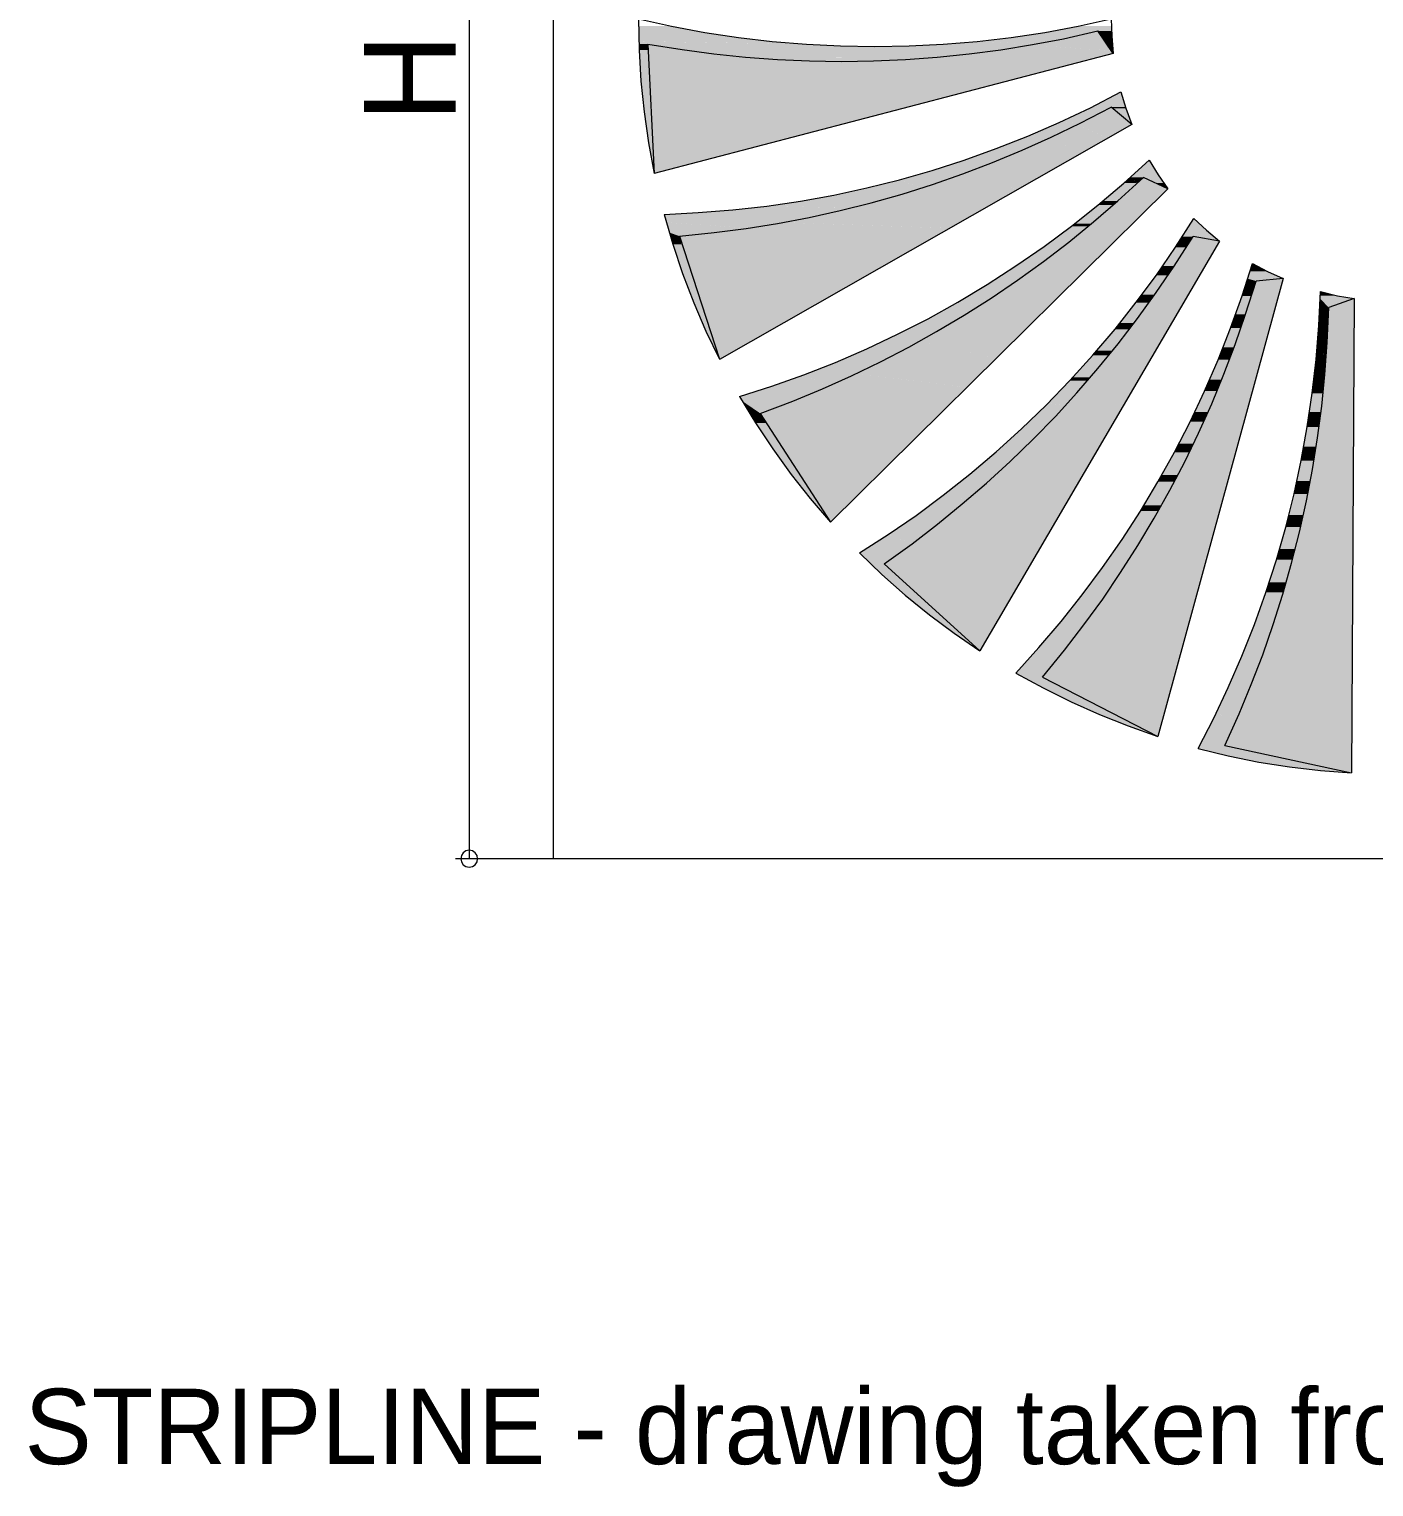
# Model space of a CAD drawing. Extents: x 0 to 244, y -13 to 257.
# Drawn here: x 0.2 to 71.6, y -13.2 to 64.2 of the extents above; entities that cross this region are included whole.
import ezdxf

# ---------------------------------------------------------------- set-up
doc = ezdxf.new("R2010")
doc.units = 0
for name, color, linetype in [('FILL', 8, 'Continuous'), ('GEOMETRY', 7, 'Continuous'), ('NOTE', 1, 'Continuous'), ('TEXT', 7, 'Continuous')]:
    doc.layers.add(name, color=color, linetype=linetype)

msp = doc.modelspace()

# ---------------------------------------------------------------- hatches: boundary and pattern name
at = {"layer": 'FILL'}
for points in [[(32.581, 64.338), (36.117, 64.004), (34.34, 64.338)], [(32.597, 64.004), (36.118, 64.004), (32.582, 64.338)], [(54.5, 64.084), (57.69, 64.084), (55.914, 64.338)], [(55.914, 64.338), (57.69, 64.084), (57.69, 64.338)], [(32.597, 63.733), (37.911, 63.733), (32.597, 64.004)], [(32.597, 64.004), (37.911, 63.733), (36.118, 64.004)], [(32.597, 63.528), (39.702, 63.528), (32.597, 63.734)], [(32.597, 63.734), (39.702, 63.528), (37.911, 63.734)], [(32.597, 63.528), (41.416, 63.386), (39.702, 63.528)], [(32.597, 63.385), (41.416, 63.385), (32.597, 63.527)], [(48.744, 63.385), (53.629, 63.385), (50.536, 63.527)], [(50.535, 63.528), (53.628, 63.386), (54.406, 63.528)], [(50.536, 63.527), (54.407, 63.527), (51.773, 63.671)], [(51.773, 63.672), (55.153, 63.672), (52.344, 63.734)], [(51.773, 63.671), (54.407, 63.527), (55.153, 63.671)], [(52.344, 63.733), (55.453, 63.733), (54.137, 64.004)], [(52.344, 63.734), (55.153, 63.672), (55.453, 63.734)], [(53.343, 63.338), (57.485, 63.338), (55.152, 63.671)], [(54.136, 64.004), (56.659, 64.004), (54.5, 64.084)], [(54.136, 64.004), (55.452, 63.733), (56.658, 64.004)], [(54.5, 64.084), (56.659, 64.004), (56.96, 64.084)], [(55.152, 63.671), (57.246, 63.671), (56.96, 64.084)], [(55.152, 63.671), (57.485, 63.338), (57.246, 63.671)], [(57.151, 63.813), (57.706, 63.813), (56.96, 64.084)], [(56.96, 64.084), (57.706, 63.813), (57.69, 64.084)], [(57.69, 63.037), (57.767, 63.037), (57.151, 63.813)], [(57.151, 63.813), (57.767, 63.037), (57.705, 63.813)], [(32.614, 63.068), (33.087, 63.068), (32.597, 63.387)], [(32.597, 63.386), (33.074, 63.386)], [(32.597, 63.386), (33.074, 63.386)], [(32.597, 63.386), (33.088, 63.067), (33.074, 63.386)], [(32.708, 61.419), (33.182, 61.419), (32.613, 63.068)], [(32.613, 63.068), (33.183, 61.419), (33.088, 63.068)], [(33.088, 63.338), (33.453, 63.338), (33.073, 63.387)], [(33.073, 63.386), (41.511, 63.386)], [(33.073, 63.386), (41.511, 63.386)], [(33.087, 63.1), (34.911, 63.1), (33.087, 63.338)], [(33.087, 63.338), (34.911, 63.1), (33.452, 63.338)], [(33.103, 62.845), (36.736, 62.845), (33.087, 63.1)], [(33.087, 63.1), (36.737, 62.845), (34.911, 63.1)], [(33.103, 62.846), (38.591, 62.671), (36.737, 62.846)], [(33.121, 62.672), (38.592, 62.672), (33.104, 62.847)], [(33.674, 63.289), (43.319, 63.289), (33.136, 63.386)], [(33.136, 63.386), (43.32, 63.289), (41.51, 63.386)], [(33.866, 63.259), (45.127, 63.259), (33.675, 63.29)], [(33.675, 63.289), (45.127, 63.258), (43.319, 63.289)], [(34.911, 63.1), (51.835, 63.1), (33.865, 63.258)], [(33.866, 63.258), (51.836, 63.1), (52.916, 63.258)], [(35.292, 63.037), (51.519, 63.037), (34.911, 63.1)], [(34.911, 63.1), (51.52, 63.037), (51.835, 63.1)], [(35.291, 63.036), (49.996, 62.846), (51.52, 63.036)], [(36.737, 62.846), (49.997, 62.846), (35.292, 63.036)], [(37.149, 62.814), (49.679, 62.814), (36.737, 62.846)], [(36.737, 62.846), (49.679, 62.814), (49.998, 62.846)], [(38.591, 62.672), (48.14, 62.672), (37.149, 62.814)], [(37.149, 62.814), (48.14, 62.672), (49.679, 62.814)], [(45.126, 63.259), (52.915, 63.259), (46.935, 63.29)], [(46.935, 63.289), (53.104, 63.289), (47.665, 63.338)], [(46.935, 63.289), (52.915, 63.258), (53.104, 63.289)], [(47.665, 63.338), (53.343, 63.338), (48.743, 63.387)], [(47.665, 63.338), (53.105, 63.289), (53.343, 63.338)], [(47.825, 62.639), (56.801, 62.639), (49.68, 62.814)], [(48.744, 63.386), (53.344, 63.337), (53.629, 63.386)], [(49.679, 62.814), (57.468, 62.814), (50.362, 62.894)], [(49.68, 62.814), (56.801, 62.639), (57.468, 62.814)], [(50.362, 62.893), (57.785, 62.893), (51.519, 63.036)], [(50.362, 62.894), (57.467, 62.814), (57.785, 62.894)], [(51.519, 63.036), (57.69, 63.036), (53.343, 63.337)], [(51.519, 63.036), (57.785, 62.893), (57.69, 63.036)], [(53.344, 63.338), (57.691, 63.037), (57.485, 63.338)], [(57.69, 63.036), (57.785, 62.893), (57.767, 63.036)], [(33.12, 62.544), (40.432, 62.544), (33.12, 62.672)], [(33.12, 62.672), (40.432, 62.544), (38.592, 62.672)], [(33.12, 62.481), (42.289, 62.481), (33.12, 62.544)], [(33.12, 62.544), (42.289, 62.481), (40.432, 62.544)], [(33.12, 62.481), (56.166, 62.481), (33.421, 56.518)], [(33.12, 62.481), (44.128, 62.481)], [(33.12, 62.481), (44.128, 62.481)], [(38.592, 62.672), (47.824, 62.641), (48.141, 62.672)], [(39.004, 62.64), (47.824, 62.64), (38.592, 62.671)], [(40.433, 62.544), (46.269, 62.544), (39.004, 62.64)], [(39.004, 62.64), (46.269, 62.544), (47.824, 62.64)], [(40.923, 62.528), (45.984, 62.528), (40.432, 62.544)], [(40.432, 62.544), (45.984, 62.528), (46.268, 62.544)], [(40.923, 62.529), (44.332, 62.481), (45.984, 62.529)], [(42.289, 62.481), (44.333, 62.481), (40.924, 62.529)], [(42.289, 62.481), (44.128, 62.481), (44.333, 62.481)], [(44.128, 62.481), (44.333, 62.481), (56.166, 62.481)], [(44.333, 62.481), (56.199, 62.481), (45.984, 62.529)], [(44.333, 62.481), (56.166, 62.481), (56.199, 62.481)], [(45.984, 62.529), (56.374, 62.529), (47.824, 62.641)], [(45.984, 62.529), (56.199, 62.481), (56.374, 62.529)], [(47.824, 62.64), (56.374, 62.528), (56.802, 62.64)], [(32.882, 59.785), (33.263, 59.785), (32.707, 61.418)], [(32.707, 61.418), (33.262, 59.785), (33.183, 61.418)], [(56.627, 60.037), (58.434, 60.037), (58.18, 60.847)], [(32.881, 59.785), (33.342, 58.15), (33.263, 59.785)], [(33.12, 58.149), (33.342, 58.149), (32.882, 59.784)], [(54.945, 59.244), (56.134, 59.244), (56.579, 60.007)], [(56.026, 59.183), (58.688, 59.183), (57.674, 60.037)], [(56.58, 60.007), (56.135, 59.244), (57.625, 60.007)], [(56.58, 60.008), (57.625, 60.008), (56.627, 60.038)], [(56.627, 60.037), (57.625, 60.007), (57.674, 60.037)], [(57.69, 60.008), (58.434, 60.008), (57.673, 60.038)], [(57.673, 60.037), (58.434, 60.007), (58.434, 60.037)], [(57.69, 60.007), (58.451, 59.976), (58.433, 60.007)], [(57.752, 59.976), (58.452, 59.976), (57.691, 60.007)], [(58.689, 59.182), (58.737, 59.182), (57.753, 59.975)], [(57.753, 59.975), (58.737, 59.182), (58.452, 59.975)], [(53.28, 58.516), (54.644, 58.516), (54.819, 59.183)], [(54.36, 58.372), (57.485, 58.372), (55.881, 59.117)], [(54.819, 59.182), (54.644, 58.515), (56.025, 59.182)], [(54.819, 59.182), (56.025, 59.182), (54.947, 59.244)], [(54.946, 59.245), (56.024, 59.183), (56.134, 59.245)], [(55.88, 59.118), (58.767, 59.118), (56.026, 59.183)], [(55.881, 59.118), (57.485, 58.373), (58.768, 59.118)], [(56.026, 59.182), (58.767, 59.117), (58.688, 59.182)], [(58.689, 59.182), (58.767, 59.117), (58.738, 59.182)], [(33.12, 58.149), (33.421, 56.517), (33.342, 58.149)], [(51.598, 57.85), (53.168, 57.85), (52.93, 58.372)], [(52.661, 57.628), (56.151, 57.628), (54.358, 58.372)], [(52.93, 58.372), (54.358, 58.372), (53.279, 58.516)], [(52.93, 58.372), (53.168, 57.85), (54.359, 58.372)], [(53.28, 58.516), (54.359, 58.372), (54.644, 58.516)], [(54.359, 58.372), (56.152, 57.628), (57.485, 58.372)], [(49.902, 57.231), (51.709, 57.231), (50.98, 57.628)], [(50.949, 56.93), (54.929, 56.93), (52.661, 57.628)], [(50.98, 57.628), (52.66, 57.628), (51.598, 57.849)], [(50.98, 57.628), (51.709, 57.231), (52.661, 57.628)], [(51.598, 57.85), (52.66, 57.629), (53.168, 57.85)], [(52.66, 57.628), (54.928, 56.93), (56.15, 57.628)], [(46.792, 56.28), (49.218, 56.28), (48.188, 56.676)], [(48.188, 56.676), (50.297, 56.676), (48.933, 56.93)], [(48.188, 56.676), (49.218, 56.28), (50.297, 56.676)], [(48.933, 56.93), (50.949, 56.93), (49.902, 57.231)], [(48.934, 56.93), (50.297, 56.676), (50.95, 56.93)], [(49.22, 56.28), (53.803, 56.28), (50.949, 56.93)], [(49.902, 57.23), (50.949, 56.929), (51.71, 57.23)], [(50.949, 56.93), (53.803, 56.28), (54.928, 56.93)], [(58.833, 56.453), (60.166, 56.453), (59.688, 57.231)], [(44.461, 55.69), (47.458, 55.69), (44.682, 55.738)], [(44.682, 55.739), (47.601, 55.739), (46.444, 56.184)], [(44.682, 55.738), (47.458, 55.69), (47.602, 55.738)], [(46.444, 56.185), (48.917, 56.185), (46.791, 56.279)], [(46.444, 56.185), (47.6, 55.74), (48.918, 56.185)], [(46.792, 56.279), (48.918, 56.185), (49.22, 56.279)], [(47.457, 55.69), (52.773, 55.69), (49.219, 56.279)], [(49.22, 56.279), (52.774, 55.69), (53.803, 56.279)], [(57.229, 55.058), (58.024, 55.058), (58.34, 56.01)], [(58.339, 56.01), (58.023, 55.058), (59.052, 56.01)], [(58.339, 56.01), (59.052, 56.01), (58.688, 56.311)], [(58.687, 56.311), (60.259, 56.311), (58.832, 56.453)], [(58.689, 56.311), (59.053, 56.01), (59.387, 56.311)], [(58.72, 55.708), (60.687, 55.708), (59.386, 56.311)], [(58.832, 56.453), (60.259, 56.311), (60.165, 56.453)], [(60.037, 56.01), (60.482, 56.01), (59.386, 56.311)], [(59.386, 56.311), (60.481, 56.01), (60.258, 56.311)], [(60.037, 56.01), (60.687, 55.708), (60.481, 56.01)], [(39.353, 54.787), (44.222, 54.787), (41.144, 55.043)], [(41.144, 55.042), (45.207, 55.042), (41.828, 55.169)], [(41.144, 55.042), (44.222, 54.786), (45.207, 55.042)], [(41.828, 55.169), (45.682, 55.169), (42.922, 55.358)], [(41.828, 55.169), (45.207, 55.042), (45.682, 55.169)], [(42.922, 55.358), (46.349, 55.358), (44.461, 55.69)], [(42.922, 55.358), (45.682, 55.169), (46.349, 55.358)], [(43.89, 54.691), (51.012, 54.691), (45.681, 55.169)], [(44.461, 55.69), (46.349, 55.358), (47.458, 55.69)], [(45.681, 55.169), (51.012, 54.691), (51.852, 55.169)], [(45.682, 55.169), (51.853, 55.169), (47.458, 55.69)], [(47.457, 55.69), (51.853, 55.169), (52.772, 55.69)], [(58.023, 55.058), (56.627, 53.852), (58.816, 53.852)], [(56.975, 54.835), (57.768, 54.835), (57.228, 55.058)], [(57.228, 55.058), (57.768, 54.835), (58.024, 55.058)], [(58.023, 55.059), (60.036, 55.059), (58.72, 55.709)], [(58.023, 55.058), (60.037, 55.058), (58.816, 53.852)], [(58.72, 55.708), (60.037, 55.059), (60.686, 55.708)], [(33.945, 54.344), (42.399, 54.344), (35.753, 54.438)], [(33.961, 54.281), (42.097, 54.281), (33.945, 54.344)], [(33.945, 54.344), (42.097, 54.281), (42.399, 54.344)], [(34.072, 53.917), (40.274, 53.917), (33.96, 54.281)], [(33.96, 54.28), (40.273, 53.916), (42.098, 54.28)], [(35.753, 54.438), (42.764, 54.438), (37.545, 54.583)], [(35.753, 54.438), (42.399, 54.344), (42.764, 54.438)], [(37.545, 54.583), (43.382, 54.583), (38.592, 54.692)], [(37.545, 54.583), (42.764, 54.438), (43.382, 54.583)], [(38.592, 54.691), (43.89, 54.691), (39.353, 54.787)], [(38.592, 54.691), (43.382, 54.582), (43.891, 54.691)], [(39.353, 54.788), (43.89, 54.692), (44.222, 54.788)], [(40.275, 53.917), (49.649, 53.917), (42.098, 54.281)], [(42.097, 54.281), (50.283, 54.281), (43.89, 54.691)], [(42.097, 54.28), (49.648, 53.916), (50.283, 54.28)], [(43.89, 54.691), (50.284, 54.281), (51.012, 54.691)], [(55.739, 53.852), (56.626, 53.852), (56.975, 54.836)], [(56.975, 54.835), (56.627, 53.852), (57.768, 54.835)], [(34.072, 53.917), (38.45, 53.614), (40.274, 53.917)], [(34.151, 53.613), (38.45, 53.613), (34.072, 53.916)], [(34.23, 53.377), (36.61, 53.377), (34.151, 53.613)], [(34.151, 53.613), (36.61, 53.377), (38.45, 53.613)], [(36.61, 53.377), (48.696, 53.377), (38.45, 53.613)], [(38.45, 53.613), (49.124, 53.613), (40.273, 53.916)], [(38.45, 53.613), (48.696, 53.377), (49.124, 53.613)], [(40.274, 53.917), (49.125, 53.614), (49.648, 53.917)], [(55.547, 53.71), (54.183, 52.693), (55.183, 52.693)], [(55.547, 53.71), (56.452, 53.71), (55.183, 52.693)], [(56.627, 53.852), (55.184, 52.694), (57.642, 52.694)], [(55.548, 53.71), (56.453, 53.71), (55.74, 53.852)], [(55.739, 53.852), (56.453, 53.71), (56.626, 53.852)], [(56.627, 53.852), (58.816, 53.852), (57.642, 52.694)], [(61.45, 53.171), (63.129, 53.171), (61.67, 53.503)], [(61.67, 53.503), (63.129, 53.171), (62.733, 53.503)], [(61.671, 53.503), (62.734, 53.503), (62.068, 54.12)], [(34.278, 53.186), (34.769, 53.186), (34.23, 53.378)], [(34.23, 53.377), (34.769, 53.185), (36.61, 53.377)], [(34.278, 53.186), (34.912, 52.758), (34.769, 53.186)], [(34.405, 52.757), (34.913, 52.757), (34.278, 53.185)], [(34.405, 52.758), (34.927, 51.202), (35.42, 51.202)], [(34.405, 52.758), (34.912, 52.758), (35.42, 51.202)], [(34.769, 53.186), (48.379, 53.186), (36.61, 53.378)], [(34.769, 53.186), (48.378, 53.186), (36.878, 46.651)], [(36.61, 53.377), (48.379, 53.185), (48.696, 53.377)], [(54.103, 52.632), (52.615, 51.6), (53.741, 51.6)], [(55.183, 52.694), (53.707, 51.568), (56.515, 51.568)], [(54.103, 52.632), (55.103, 52.632), (53.741, 51.6)], [(54.103, 52.631), (55.103, 52.631), (54.183, 52.693)], [(54.183, 52.693), (55.103, 52.632), (55.183, 52.693)], [(55.183, 52.694), (57.641, 52.694), (56.515, 51.568)], [(61.862, 52.917), (61.019, 51.6), (62.67, 51.6)], [(61.083, 52.6), (61.655, 52.6), (61.291, 52.918)], [(61.29, 52.918), (61.862, 52.918), (61.449, 53.172)], [(61.29, 52.918), (61.655, 52.6), (61.862, 52.918)], [(61.45, 53.171), (61.862, 52.917), (62.019, 53.171)], [(61.862, 52.918), (63.43, 52.918), (62.02, 53.172)], [(61.862, 52.917), (63.43, 52.917), (62.67, 51.6)], [(62.02, 53.171), (63.43, 52.917), (63.13, 53.171)], [(60.403, 51.6), (61.019, 51.6), (61.082, 52.6)], [(61.083, 52.6), (61.02, 51.6), (61.655, 52.6)], [(35.514, 49.649), (35.911, 49.649), (34.927, 51.202)], [(34.928, 51.202), (35.912, 49.649), (35.419, 51.202)], [(51.09, 50.616), (52.36, 50.616), (52.567, 51.567)], [(53.708, 51.568), (52.202, 50.506), (55.437, 50.506)], [(52.567, 51.568), (52.36, 50.617), (53.708, 51.568)], [(52.567, 51.568), (53.708, 51.568), (52.615, 51.6)], [(52.615, 51.6), (53.709, 51.568), (53.742, 51.6)], [(53.708, 51.568), (56.516, 51.568), (55.437, 50.506)], [(59.291, 50.078), (59.99, 50.078), (60.07, 51.108)], [(61.019, 51.6), (59.99, 50.078), (61.765, 50.078)], [(60.069, 51.108), (59.99, 50.078), (60.686, 51.108)], [(60.069, 51.108), (60.686, 51.108), (60.403, 51.6)], [(60.403, 51.6), (60.686, 51.108), (61.019, 51.6)], [(61.019, 51.6), (62.669, 51.6), (61.765, 50.078)], [(64.907, 50.935), (66.81, 50.935), (65.034, 51.314)], [(65.034, 51.314), (65.969, 51.314), (65.176, 51.742)], [(65.034, 51.314), (66.81, 50.935), (65.969, 51.314)], [(49.536, 49.695), (50.962, 49.695), (50.9, 50.507)], [(52.202, 50.506), (50.646, 49.489), (54.39, 49.489)], [(50.901, 50.506), (50.963, 49.694), (52.202, 50.506)], [(50.902, 50.506), (52.202, 50.506), (51.091, 50.616)], [(51.091, 50.616), (52.202, 50.506), (52.361, 50.616)], [(52.202, 50.506), (55.437, 50.506), (54.39, 49.489)], [(64.621, 50.014), (65.129, 50.014), (64.873, 50.807)], [(65.367, 50.807), (64.81, 49.046), (66.286, 49.046)], [(64.873, 50.807), (65.129, 50.014), (65.366, 50.807)], [(64.874, 50.807), (65.366, 50.807), (64.906, 50.935)], [(64.907, 50.935), (65.367, 50.807), (66.81, 50.935)], [(65.367, 50.807), (66.779, 50.807), (66.809, 50.935)], [(65.367, 50.807), (66.779, 50.807), (66.286, 49.046)], [(36.165, 48.143), (36.404, 48.143), (35.514, 49.649)], [(35.514, 49.649), (36.404, 48.143), (35.911, 49.649)], [(49.172, 49.489), (50.646, 49.489), (49.536, 49.695)], [(49.536, 49.696), (50.647, 49.49), (50.964, 49.696)], [(58.133, 48.571), (58.893, 48.571), (58.991, 49.665)], [(59.99, 50.077), (58.894, 48.57), (60.893, 48.57)], [(58.991, 49.664), (58.894, 48.57), (59.687, 49.664)], [(58.991, 49.664), (59.687, 49.664), (59.291, 50.077)], [(59.291, 50.077), (59.687, 49.664), (59.99, 50.077)], [(59.99, 50.077), (61.765, 50.077), (60.893, 48.57)], [(64.27, 49.046), (64.809, 49.046), (64.621, 50.014)], [(64.621, 50.014), (64.809, 49.046), (65.129, 50.014)], [(68.745, 49.394), (69.22, 49.394), (68.76, 49.887)], [(68.76, 49.886), (70.571, 49.886), (68.777, 50.029)], [(68.76, 49.887), (69.22, 49.394), (70.57, 49.887)], [(68.777, 50.029), (69.681, 50.029), (68.777, 50.251)], [(68.777, 50.029), (70.571, 49.886), (69.681, 50.029)], [(69.22, 49.394), (70.57, 49.394), (70.57, 49.887)], [(47.378, 48.507), (49.076, 48.507), (47.967, 48.809)], [(47.967, 48.808), (49.569, 48.808), (49.172, 49.489)], [(47.967, 48.809), (49.077, 48.507), (49.57, 48.809)], [(49.078, 48.508), (53.408, 48.508), (50.647, 49.49)], [(49.172, 49.489), (49.569, 48.808), (50.646, 49.489)], [(50.646, 49.489), (53.407, 48.507), (54.389, 49.489)], [(64.018, 48.316), (64.556, 48.316), (64.271, 49.046)], [(64.81, 49.046), (64.207, 47.284), (65.81, 47.284)], [(64.271, 49.046), (64.556, 48.316), (64.81, 49.046)], [(64.81, 49.046), (66.286, 49.046), (65.81, 47.284)], [(68.698, 48.443), (69.173, 48.443), (68.747, 49.394)], [(68.746, 49.394), (69.173, 48.443), (69.22, 49.394)], [(69.22, 49.394), (69.141, 47.539), (70.553, 47.539)], [(69.22, 49.394), (70.57, 49.394), (70.553, 47.539)], [(36.166, 48.143), (36.879, 46.651), (36.404, 48.143)], [(45.524, 47.587), (47.474, 47.587), (46.348, 47.983)], [(46.349, 47.983), (48.157, 47.983), (47.379, 48.507)], [(46.349, 47.983), (47.475, 47.587), (48.158, 47.983)], [(47.378, 48.507), (48.157, 47.983), (49.076, 48.507)], [(47.474, 47.587), (52.487, 47.587), (49.077, 48.507)], [(49.077, 48.507), (52.487, 47.587), (53.407, 48.507)], [(56.912, 47.111), (57.753, 47.111), (57.864, 48.237)], [(58.894, 48.571), (57.752, 47.111), (60.037, 47.111)], [(57.864, 48.237), (57.752, 47.111), (58.624, 48.237)], [(57.863, 48.237), (58.624, 48.237), (58.132, 48.571)], [(58.132, 48.571), (58.624, 48.237), (58.894, 48.571)], [(58.894, 48.571), (60.893, 48.571), (60.037, 47.111)], [(63.606, 47.284), (64.207, 47.284), (64.018, 48.315)], [(64.018, 48.316), (64.207, 47.285), (64.556, 48.316)], [(68.634, 47.538), (69.142, 47.538), (68.698, 48.442)], [(68.698, 48.443), (69.142, 47.539), (69.173, 48.443)], [(43.572, 46.716), (45.84, 46.716), (44.714, 47.206)], [(44.714, 47.205), (46.76, 47.205), (45.524, 47.587)], [(44.714, 47.205), (45.84, 46.715), (46.761, 47.205)], [(45.524, 47.587), (46.76, 47.205), (47.473, 47.587)], [(45.84, 46.715), (51.598, 46.715), (47.474, 47.587)], [(47.475, 47.587), (51.599, 46.715), (52.488, 47.587)], [(63.352, 46.636), (63.955, 46.636), (63.606, 47.285)], [(64.208, 47.284), (63.542, 45.572), (65.335, 45.572)], [(63.606, 47.284), (63.955, 46.635), (64.208, 47.284)], [(64.208, 47.284), (65.811, 47.284), (65.335, 45.572)], [(68.554, 46.636), (69.077, 46.636), (68.633, 47.539)], [(68.634, 47.538), (69.078, 46.635), (69.142, 47.538)], [(69.141, 47.538), (69.014, 45.699), (70.553, 45.699)], [(69.141, 47.538), (70.553, 47.538), (70.553, 45.699)], [(41.559, 45.905), (44.174, 45.905), (43.049, 46.492)], [(43.048, 46.492), (44.174, 45.905), (45.38, 46.492)], [(43.049, 46.491), (45.381, 46.491), (43.573, 46.715)], [(43.573, 46.715), (45.381, 46.491), (45.841, 46.715)], [(44.174, 45.904), (50.775, 45.904), (45.84, 46.715)], [(45.84, 46.715), (50.775, 45.904), (51.598, 46.715)], [(56.691, 46.857), (55.643, 45.7), (56.58, 45.7)], [(56.691, 46.857), (56.579, 45.7), (57.546, 46.857)], [(57.753, 47.111), (56.58, 45.7), (59.212, 45.7)], [(56.691, 46.857), (57.547, 46.857), (56.912, 47.111)], [(56.912, 47.111), (57.547, 46.857), (57.753, 47.111)], [(57.753, 47.111), (60.037, 47.111), (59.212, 45.7)], [(62.892, 45.573), (63.542, 45.573), (63.354, 46.635)], [(63.353, 46.635), (63.541, 45.573), (63.955, 46.635)], [(68.445, 45.699), (69.015, 45.699), (68.555, 46.635)], [(68.554, 46.635), (69.014, 45.699), (69.077, 46.635)], [(39.67, 45.223), (42.684, 45.223), (41.368, 45.825)], [(41.368, 45.826), (44.016, 45.826), (41.558, 45.905)], [(41.368, 45.826), (42.684, 45.224), (44.016, 45.826)], [(41.558, 45.905), (44.016, 45.826), (44.174, 45.905)], [(42.493, 45.143), (49.996, 45.143), (44.174, 45.904)], [(44.174, 45.905), (49.996, 45.144), (50.775, 45.905)], [(56.58, 45.699), (55.342, 44.303), (58.404, 44.303)], [(55.486, 45.524), (56.421, 45.524), (55.644, 45.7)], [(55.643, 45.7), (56.421, 45.524), (56.58, 45.7)], [(56.58, 45.699), (59.212, 45.699), (58.404, 44.303)], [(68.348, 44.844), (68.919, 44.844), (68.443, 45.7)], [(68.444, 45.7), (68.919, 44.844), (69.015, 45.7)], [(69.014, 45.699), (68.808, 43.859), (70.536, 43.859)], [(69.014, 45.699), (70.553, 45.699), (70.536, 43.859)], [(37.942, 44.684), (41.368, 44.684), (39.401, 45.143)], [(39.401, 45.144), (42.494, 45.144), (39.67, 45.223)], [(39.401, 45.143), (41.368, 44.684), (42.494, 45.143)], [(39.67, 45.223), (42.494, 45.144), (42.685, 45.223)], [(40.782, 44.431), (49.283, 44.431), (42.494, 45.144)], [(42.494, 45.143), (49.284, 44.43), (49.996, 45.143)], [(55.485, 45.525), (54.31, 44.304), (55.341, 44.304)], [(55.485, 45.525), (56.421, 45.525), (55.341, 44.304)], [(62.116, 43.86), (62.83, 43.86), (62.638, 44.971)], [(62.637, 44.971), (63.289, 44.971), (62.892, 45.573)], [(62.638, 44.971), (62.83, 43.86), (63.289, 44.971)], [(63.542, 45.572), (62.83, 43.859), (64.859, 43.859)], [(62.892, 45.573), (63.289, 44.971), (63.542, 45.573)], [(63.542, 45.572), (65.335, 45.572), (64.859, 43.859)], [(38.1, 44.431), (40.782, 44.431), (37.942, 44.685)], [(37.942, 44.684), (40.782, 44.43), (41.368, 44.684)], [(38.497, 43.78), (39.051, 43.78), (38.1, 44.431)], [(38.1, 44.431), (39.051, 43.78), (40.782, 44.431)], [(39.052, 43.78), (48.617, 43.78), (40.783, 44.431)], [(40.782, 44.431), (48.617, 43.78), (49.283, 44.431)], [(54.216, 44.225), (52.916, 42.954), (54.074, 42.954)], [(55.341, 44.304), (54.073, 42.954), (57.61, 42.954)], [(54.216, 44.225), (55.263, 44.225), (54.074, 42.954)], [(54.216, 44.225), (55.263, 44.225), (54.31, 44.303)], [(54.31, 44.304), (55.262, 44.226), (55.341, 44.304)], [(55.341, 44.304), (58.404, 44.304), (57.61, 42.954)], [(68.206, 43.86), (68.808, 43.86), (68.348, 44.843)], [(68.348, 44.843), (68.808, 43.86), (68.918, 44.843)], [(38.798, 43.272), (39.386, 43.272), (38.498, 43.78)], [(38.498, 43.78), (39.385, 43.272), (39.051, 43.78)], [(39.051, 43.78), (48.616, 43.78), (42.78, 38.008)], [(61.275, 42.179), (62.051, 42.179), (61.862, 43.336)], [(61.862, 43.336), (62.576, 43.336), (62.115, 43.86)], [(61.862, 43.336), (62.051, 42.179), (62.576, 43.336)], [(62.83, 43.86), (62.052, 42.179), (64.4, 42.179)], [(62.115, 43.86), (62.576, 43.336), (62.83, 43.86)], [(62.83, 43.86), (64.859, 43.86), (64.4, 42.179)], [(68.08, 43.051), (68.697, 43.051), (68.207, 43.86)], [(68.207, 43.86), (68.697, 43.051), (68.809, 43.86)], [(68.808, 43.86), (68.554, 42.02), (70.521, 42.02)], [(68.808, 43.86), (70.537, 43.86), (70.521, 42.02)], [(38.797, 43.273), (39.717, 41.893), (40.274, 41.893)], [(38.797, 43.273), (39.385, 43.273), (40.274, 41.893)], [(52.916, 42.954), (51.583, 41.75), (52.852, 41.75)], [(54.074, 42.954), (52.756, 41.654), (56.848, 41.654)], [(52.916, 42.954), (54.074, 42.954), (52.852, 41.75)], [(52.916, 42.955), (54.073, 42.955)], [(52.916, 42.955), (54.073, 42.955)], [(54.074, 42.954), (57.61, 42.954), (56.848, 41.654)], [(67.905, 42.02), (68.555, 42.02), (68.081, 43.051)], [(68.08, 43.051), (68.554, 42.02), (68.697, 43.051)], [(39.717, 41.893), (40.685, 40.544), (41.129, 40.544)], [(39.717, 41.893), (40.274, 41.893), (41.129, 40.544)], [(61.036, 41.719), (61.831, 41.719), (61.275, 42.179)], [(62.051, 42.179), (61.226, 40.514), (63.954, 40.514)], [(61.275, 42.179), (61.83, 41.719), (62.051, 42.179)], [(62.051, 42.179), (64.4, 42.179), (63.954, 40.514)], [(67.761, 41.273), (68.427, 41.273), (67.905, 42.019)], [(67.905, 42.02), (68.427, 41.273), (68.555, 42.02)], [(68.554, 42.02), (68.253, 40.195), (70.521, 40.195)], [(68.554, 42.02), (70.521, 42.02), (70.521, 40.195)], [(51.471, 41.655), (50.202, 40.577), (51.615, 40.577)], [(52.755, 41.655), (51.408, 40.386), (56.102, 40.386)], [(51.471, 41.654), (52.755, 41.654), (51.583, 41.75)], [(51.471, 41.655), (52.755, 41.655), (51.615, 40.577)], [(51.583, 41.75), (52.756, 41.654), (52.852, 41.75)], [(52.755, 41.655), (56.848, 41.655), (56.102, 40.386)], [(60.37, 40.514), (61.226, 40.514), (61.036, 41.719)], [(61.036, 41.719), (61.226, 40.514), (61.83, 41.719)], [(67.539, 40.194), (68.254, 40.194), (67.761, 41.273)], [(67.762, 41.273), (68.254, 40.194), (68.428, 41.273)], [(40.685, 40.544), (41.702, 39.26), (41.97, 39.26)], [(40.685, 40.544), (41.129, 40.544), (41.97, 39.26)], [(48.777, 39.449), (50.346, 39.449), (49.965, 40.386)], [(49.965, 40.386), (51.409, 40.386), (50.203, 40.577)], [(49.965, 40.386), (50.346, 39.449), (51.409, 40.386)], [(51.409, 40.386), (50.013, 39.18), (55.389, 39.18)], [(50.203, 40.577), (51.409, 40.386), (51.615, 40.577)], [(51.409, 40.386), (56.102, 40.386), (55.389, 39.18)], [(60.165, 40.147), (61.019, 40.147), (60.37, 40.514)], [(61.226, 40.514), (60.337, 38.894), (63.51, 38.894)], [(60.37, 40.514), (61.019, 40.147), (61.226, 40.514)], [(61.226, 40.514), (63.955, 40.514), (63.51, 38.894)], [(59.402, 38.894), (60.337, 38.894), (60.164, 40.147)], [(60.165, 40.147), (60.338, 38.894), (61.019, 40.147)], [(67.112, 38.387), (67.873, 38.387), (67.381, 39.496)], [(67.381, 39.497), (68.111, 39.497), (67.54, 40.194)], [(67.381, 39.496), (67.873, 38.387), (68.111, 39.496)], [(67.54, 40.194), (68.111, 39.497), (68.254, 40.194)], [(68.254, 40.195), (67.874, 38.387), (70.506, 38.387)], [(68.254, 40.195), (70.522, 40.195), (70.506, 38.387)], [(41.702, 39.26), (41.971, 39.26), (42.78, 38.007)], [(47.332, 38.371), (49.044, 38.371), (48.394, 39.18)], [(48.394, 39.179), (50.011, 39.179), (48.776, 39.449)], [(48.394, 39.18), (49.044, 38.371), (50.012, 39.18)], [(50.012, 39.18), (48.584, 38.007), (54.707, 38.007)], [(48.776, 39.449), (50.012, 39.179), (50.345, 39.449)], [(50.012, 39.18), (55.389, 39.18), (54.707, 38.007)], [(59.227, 38.594), (60.165, 38.594), (59.403, 38.894)], [(59.403, 38.894), (60.164, 38.594), (60.338, 38.894)], [(60.338, 38.894), (59.418, 37.293), (63.067, 37.293)], [(60.338, 38.894), (63.511, 38.894), (63.067, 37.293)], [(45.84, 37.356), (47.744, 37.356), (46.777, 38.008)], [(46.777, 38.007), (48.584, 38.007), (47.332, 38.371)], [(46.777, 38.007), (47.744, 37.355), (48.585, 38.007)], [(48.585, 38.007), (47.11, 36.864), (54.041, 36.864)], [(47.332, 38.371), (48.584, 38.007), (49.045, 38.371)], [(48.585, 38.007), (54.708, 38.007), (54.041, 36.864)], [(59.228, 38.594), (58.387, 37.293), (59.417, 37.293)], [(59.229, 38.594), (59.418, 37.293), (60.166, 38.594)], [(66.937, 37.753), (67.73, 37.753), (67.112, 38.388)], [(67.112, 38.387), (67.73, 37.752), (67.874, 38.387)], [(67.874, 38.387), (67.445, 36.578), (70.49, 36.578)], [(67.874, 38.387), (70.506, 38.387), (70.49, 36.578)], [(45.094, 36.864), (47.11, 36.864), (45.84, 37.355)], [(45.84, 37.356), (47.11, 36.865), (47.744, 37.356)], [(58.243, 37.07), (59.277, 37.07), (58.387, 37.293)], [(58.387, 37.294), (59.277, 37.071), (59.418, 37.294)], [(59.418, 37.293), (58.435, 35.724), (62.638, 35.724)], [(59.418, 37.293), (63.067, 37.293), (62.638, 35.724)], [(66.619, 36.578), (67.445, 36.578), (66.937, 37.753)], [(66.937, 37.753), (67.445, 36.578), (67.73, 37.753)], [(44.318, 36.375), (46.427, 36.375), (45.094, 36.865)], [(44.921, 35.785), (45.619, 35.785), (44.318, 36.375)], [(44.318, 36.375), (45.619, 35.785), (46.427, 36.375)], [(45.094, 36.864), (46.427, 36.374), (47.11, 36.864)], [(47.11, 36.864), (45.619, 35.785), (53.408, 35.785)], [(47.11, 36.864), (54.041, 36.864), (53.408, 35.785)], [(58.244, 37.071), (57.308, 35.724), (58.434, 35.724)], [(58.244, 37.071), (59.277, 37.071), (58.434, 35.724)], [(66.446, 36.008), (67.286, 36.008), (66.619, 36.578)], [(66.618, 36.578), (67.285, 36.008), (67.444, 36.578)], [(67.445, 36.578), (66.968, 34.803), (70.49, 34.803)], [(67.445, 36.578), (70.49, 36.578), (70.49, 34.803)], [(45.507, 35.229), (46.238, 35.229), (44.92, 35.785)], [(44.92, 35.785), (46.238, 35.229), (45.618, 35.785)], [(45.619, 35.785), (53.408, 35.785), (50.71, 31.171)], [(57.214, 35.578), (58.34, 35.578), (57.308, 35.724)], [(57.308, 35.724), (58.339, 35.578), (58.434, 35.724)], [(58.434, 35.724), (57.404, 34.184), (62.209, 34.184)], [(58.434, 35.724), (62.637, 35.724), (62.209, 34.184)], [(66.065, 34.803), (66.968, 34.803), (66.446, 36.008)], [(66.446, 36.008), (66.968, 34.803), (67.287, 36.008)], [(45.508, 35.23), (46.746, 34.136), (47.445, 34.136)], [(45.508, 35.23), (46.238, 35.23), (47.445, 34.136)], [(57.214, 35.578), (56.166, 34.183), (57.404, 34.183)], [(57.214, 35.578), (58.34, 35.578), (57.404, 34.183)], [(46.746, 34.136), (48.03, 33.089), (48.585, 33.089)], [(46.746, 34.136), (47.444, 34.136), (48.585, 33.089)], [(56.134, 34.136), (55.008, 32.726), (56.358, 32.726)], [(56.134, 34.135), (57.372, 34.135), (56.165, 34.185)], [(56.134, 34.136), (57.372, 34.136), (56.358, 32.726)], [(56.166, 34.184), (57.373, 34.135), (57.403, 34.184)], [(57.404, 34.184), (56.326, 32.677), (61.798, 32.677)], [(57.404, 34.184), (62.21, 34.184), (61.798, 32.677)], [(65.447, 33.026), (66.43, 33.026), (65.89, 34.278)], [(65.889, 34.278), (66.809, 34.278), (66.065, 34.804)], [(65.889, 34.278), (66.429, 33.026), (66.809, 34.278)], [(66.065, 34.803), (66.809, 34.277), (66.968, 34.803)], [(66.968, 34.803), (66.429, 33.026), (70.473, 33.026)], [(66.968, 34.803), (70.489, 34.803), (70.473, 33.026)], [(49.345, 32.106), (49.679, 32.106), (48.03, 33.089)], [(48.03, 33.089), (49.679, 32.106), (48.585, 33.089)], [(54.976, 32.677), (53.834, 31.345), (55.293, 31.345)], [(54.976, 32.677), (56.325, 32.677), (55.008, 32.726)], [(54.976, 32.677), (56.326, 32.677), (55.293, 31.345)], [(55.009, 32.726), (56.326, 32.677), (56.359, 32.726)], [(56.326, 32.677), (55.2, 31.201), (61.402, 31.201)], [(56.326, 32.677), (61.798, 32.677), (61.402, 31.201)], [(65.287, 32.582), (64.764, 31.266), (65.827, 31.266)], [(65.286, 32.582), (65.826, 31.266), (66.269, 32.582)], [(65.287, 32.583), (66.269, 32.583), (65.445, 33.026)], [(65.446, 33.026), (66.269, 32.583), (66.429, 33.026)], [(66.429, 33.026), (65.826, 31.266), (70.457, 31.266)], [(66.429, 33.026), (70.473, 33.026), (70.457, 31.266)], [(49.346, 32.106), (50.709, 31.171), (49.68, 32.106)], [(53.708, 31.201), (52.615, 29.996), (54.216, 29.996)], [(53.708, 31.201), (55.199, 31.201), (53.835, 31.345)], [(53.708, 31.201), (55.2, 31.201), (54.216, 29.996)], [(53.835, 31.345), (55.199, 31.201), (55.294, 31.345)], [(55.2, 31.201), (54.026, 29.773), (61.004, 29.773)], [(55.2, 31.201), (61.402, 31.201), (61.004, 29.773)], [(64.621, 30.9), (65.683, 30.9), (64.763, 31.266)], [(64.764, 31.266), (65.684, 30.9), (65.827, 31.266)], [(65.827, 31.266), (65.176, 29.536), (70.458, 29.536)], [(65.827, 31.266), (70.458, 31.266), (70.458, 29.536)], [(64.622, 30.9), (64.018, 29.536), (65.176, 29.536)], [(64.622, 30.9), (65.684, 30.9), (65.176, 29.536)], [(53.026, 29.773), (54.026, 29.773), (52.615, 29.996)], [(52.615, 29.996), (54.026, 29.773), (54.216, 29.996)], [(54.057, 29.203), (55.135, 29.203), (53.026, 29.775)], [(53.026, 29.774), (55.136, 29.203), (54.026, 29.774)], [(54.026, 29.774), (61.004, 29.774), (60.149, 26.634)], [(63.892, 29.234), (65.049, 29.234), (64.019, 29.536)], [(64.018, 29.536), (65.048, 29.234), (65.174, 29.536)], [(65.176, 29.535), (64.462, 27.822), (70.444, 27.822)], [(65.176, 29.535), (70.458, 29.535), (70.444, 27.822)], [(54.057, 29.203), (56.564, 28.474), (55.135, 29.203)], [(55.548, 28.474), (56.565, 28.474), (54.058, 29.203)], [(63.891, 29.235), (63.225, 27.823), (64.461, 27.823)], [(63.891, 29.235), (65.049, 29.235), (64.461, 27.823)], [(57.054, 27.792), (57.879, 27.792), (55.547, 28.473)], [(55.548, 28.474), (57.88, 27.793), (56.565, 28.474)], [(58.577, 27.188), (59.07, 27.188), (57.054, 27.792)], [(57.054, 27.792), (59.07, 27.188), (57.879, 27.792)], [(58.578, 27.188), (60.149, 26.634), (59.07, 27.188)], [(63.115, 27.602), (62.352, 26.142), (63.702, 26.142)], [(63.115, 27.602), (64.368, 27.602), (63.702, 26.142)], [(63.116, 27.601), (64.369, 27.601), (63.226, 27.822)], [(63.225, 27.823), (64.368, 27.602), (64.461, 27.823)], [(64.462, 27.822), (63.702, 26.141), (70.427, 26.141)], [(64.462, 27.822), (70.443, 27.822), (70.427, 26.141)], [(62.289, 25.999), (66.208, 25.603), (64.367, 25.999)], [(62.29, 25.999), (64.368, 25.999), (62.353, 26.142)], [(63.892, 25.603), (66.209, 25.603), (62.29, 25.999)], [(62.353, 26.142), (64.368, 25.999), (63.702, 26.142)], [(63.702, 26.142), (70.427, 26.142), (70.427, 24.699)], [(65.508, 25.27), (67.73, 25.27), (63.892, 25.603)], [(63.892, 25.603), (67.731, 25.27), (66.208, 25.603)], [(67.142, 25.017), (68.934, 25.017), (65.508, 25.27)], [(65.509, 25.27), (68.934, 25.017), (67.731, 25.27)], [(67.142, 25.017), (69.838, 24.826), (68.935, 25.017)], [(68.778, 24.826), (69.839, 24.826), (67.143, 25.017)], [(68.777, 24.825), (70.427, 24.698), (69.839, 24.825)]]:
    msp.add_hatch(color=7, dxfattribs=at).paths.add_polyline_path(points)

# ---------------------------------------------------------------- linework, layer by layer
at = {"layer": 'GEOMETRY', "lineweight": 13}
for points in [[(23.604, 109.305), (23.604, 20.131)], [(32.582, 64.718), (34.341, 64.338), (36.106, 64.009), (37.889, 63.74), (39.686, 63.53), (41.494, 63.381), (43.309, 63.291), (45.127, 63.261), (46.946, 63.291), (48.76, 63.381), (50.568, 63.531), (52.365, 63.74), (54.148, 64.009), (55.914, 64.338), (57.674, 64.718)], [(32.582, 64.718), (32.613, 63.068), (32.708, 61.418), (32.882, 59.784), (33.12, 58.15), (33.421, 56.518)], [(57.673, 64.718), (57.705, 63.813), (57.784, 62.894)], [(33.073, 63.386), (34.912, 63.1), (36.588, 62.872), (38.273, 62.696), (39.964, 62.57), (41.659, 62.495), (43.357, 62.47), (45.056, 62.495), (46.753, 62.57), (48.447, 62.693), (50.136, 62.865), (51.818, 63.086), (53.49, 63.355), (55.152, 63.671), (56.96, 64.084)], [(57.785, 62.894), (56.96, 64.084)], [(33.073, 63.386), (33.421, 56.518)], [(57.785, 62.894), (33.421, 56.518)], [(33.945, 54.344), (35.753, 54.438), (37.584, 54.584), (39.393, 54.787), (41.183, 55.049), (42.954, 55.368), (44.708, 55.746), (46.444, 56.181), (48.166, 56.675), (49.873, 57.226), (51.567, 57.835), (53.248, 58.501), (54.919, 59.225), (56.58, 60.007), (58.18, 60.847)], [(58.18, 60.847), (58.451, 59.976), (58.767, 59.118)], [(34.769, 53.186), (36.61, 53.377), (38.293, 53.595), (39.969, 53.863), (41.636, 54.18), (43.294, 54.546), (44.94, 54.961), (46.573, 55.424), (48.192, 55.934), (49.795, 56.492), (51.381, 57.096), (52.95, 57.746), (54.498, 58.442), (56.025, 59.183), (57.673, 60.038)], [(58.767, 59.117), (57.673, 60.037)], [(58.767, 59.117), (36.878, 46.65)], [(37.942, 44.685), (39.67, 45.224), (41.365, 45.826), (43.044, 46.486), (44.703, 47.205), (46.341, 47.979), (47.955, 48.807), (49.541, 49.689), (51.097, 50.622), (52.621, 51.605), (54.11, 52.637), (55.561, 53.716), (56.972, 54.841), (58.339, 56.01), (59.686, 57.231)], [(59.686, 57.231), (60.165, 56.453), (60.686, 55.709)], [(39.051, 43.78), (40.781, 44.431), (42.349, 45.078), (43.897, 45.771), (45.425, 46.51), (46.929, 47.293), (48.411, 48.12), (49.867, 48.99), (51.298, 49.901), (52.702, 50.854), (54.077, 51.847), (55.423, 52.879), (56.739, 53.949), (58.022, 55.058), (59.386, 56.311)], [(60.686, 55.708), (59.386, 56.311)], [(60.686, 55.708), (42.78, 38.007)], [(33.945, 54.344), (34.405, 52.758), (34.927, 51.202), (35.514, 49.649), (36.166, 48.143), (36.879, 46.651)], [(44.318, 36.374), (45.84, 37.355), (47.315, 38.368), (48.763, 39.436), (50.18, 40.559), (51.564, 41.732), (52.912, 42.953), (54.22, 44.22), (55.486, 45.528), (56.708, 46.875), (57.881, 48.259), (59.003, 49.677), (60.072, 51.125), (61.083, 52.6), (62.068, 54.121)], [(62.068, 54.122), (62.734, 53.503), (63.43, 52.917)], [(34.769, 53.186), (36.878, 46.651)], [(45.619, 35.785), (47.11, 36.864), (48.456, 37.898), (49.772, 38.971), (51.056, 40.08), (52.309, 41.226), (53.527, 42.407), (54.711, 43.623), (55.859, 44.873), (56.97, 46.156), (58.043, 47.471), (59.076, 48.817), (60.068, 50.193), (61.019, 51.599), (62.019, 53.171)], [(63.43, 52.917), (50.709, 31.171)], [(63.43, 52.917), (62.019, 53.171)], [(52.615, 29.996), (53.835, 31.345), (55.012, 32.726), (56.14, 34.142), (57.22, 35.593), (58.25, 37.078), (59.229, 38.595), (60.158, 40.142), (61.035, 41.72), (61.86, 43.326), (62.631, 44.96), (63.349, 46.62), (64.013, 48.305), (64.622, 50.014), (65.176, 51.741)], [(65.176, 51.741), (65.969, 51.313), (66.81, 50.934)], [(54.026, 29.774), (55.2, 31.202), (56.231, 32.548), (57.223, 33.925), (58.177, 35.329), (59.09, 36.761), (59.961, 38.219), (60.79, 39.702), (61.576, 41.208), (62.317, 42.736), (63.012, 44.285), (63.659, 45.854), (64.259, 47.441), (64.81, 49.046), (65.367, 50.807)], [(66.809, 50.935), (60.148, 26.634)], [(66.809, 50.935), (65.367, 50.807)], [(62.29, 25.999), (63.115, 27.602), (63.891, 29.228), (64.612, 30.884), (65.278, 32.566), (65.889, 34.272), (66.443, 36), (66.94, 37.745), (67.379, 39.506), (67.761, 41.28), (68.084, 43.063), (68.349, 44.853), (68.553, 46.647), (68.698, 48.442), (68.777, 50.252)], [(68.777, 50.252), (69.68, 50.029), (70.57, 49.887)], [(70.57, 49.887), (69.22, 49.394)], [(70.57, 49.887), (70.426, 24.699)], [(63.702, 26.142), (64.462, 27.823), (65.113, 29.384), (65.718, 30.966), (66.277, 32.569), (66.788, 34.189), (67.253, 35.825), (67.669, 37.475), (68.037, 39.135), (68.357, 40.806), (68.627, 42.483), (68.849, 44.166), (69.02, 45.851), (69.141, 47.538), (69.221, 49.394)], [(37.942, 44.685), (38.797, 43.273), (39.717, 41.893), (40.685, 40.544), (41.702, 39.26), (42.78, 38.007)], [(39.051, 43.78), (42.78, 38.008)], [(44.318, 36.374), (45.507, 35.229), (46.746, 34.136), (48.03, 33.089), (49.345, 32.105), (50.71, 31.171)], [(45.619, 35.785), (50.71, 31.171)], [(52.615, 29.997), (54.057, 29.203), (55.548, 28.474), (57.054, 27.792), (58.578, 27.188), (60.149, 26.634)], [(54.026, 29.774), (60.148, 26.634)], [(62.29, 25.999), (63.892, 25.603), (65.509, 25.27), (67.143, 25.017), (68.777, 24.825), (70.427, 24.698)], [(63.702, 26.142), (70.427, 24.699)], [(28.077, 20.131), (22.874, 20.131)]]:
    msp.add_lwpolyline(points, dxfattribs=at)
for points in [[(28.077, 109.305), (117.25, 109.305), (117.25, 20.131), (28.077, 20.131), (28.077, 109.305)], [(24.047, 20.131), (24.016, 20.306), (23.92, 20.447), (23.778, 20.56), (23.604, 20.591), (23.429, 20.56), (23.286, 20.447), (23.192, 20.306), (23.159, 20.131), (23.192, 19.972), (23.286, 19.813), (23.429, 19.718), (23.604, 19.686), (23.778, 19.718), (23.92, 19.813), (24.016, 19.972), (24.047, 20.131)]]:
    msp.add_lwpolyline(points, close=True, dxfattribs=at)

# ---------------------------------------------------------------- texts
at = {"layer": 'NOTE'}
msp.add_text('STRIPLINE - drawing taken from the product catalogue. Not to scale: use the dimension labels (mm).', height=4, dxfattribs=at).set_placement((0, -12))
at = {"layer": 'TEXT'}
msp.add_text('H', height=4.855, rotation=90, dxfattribs=at).set_placement((22.875, 59.243))

doc.saveas('drawing.dxf')
